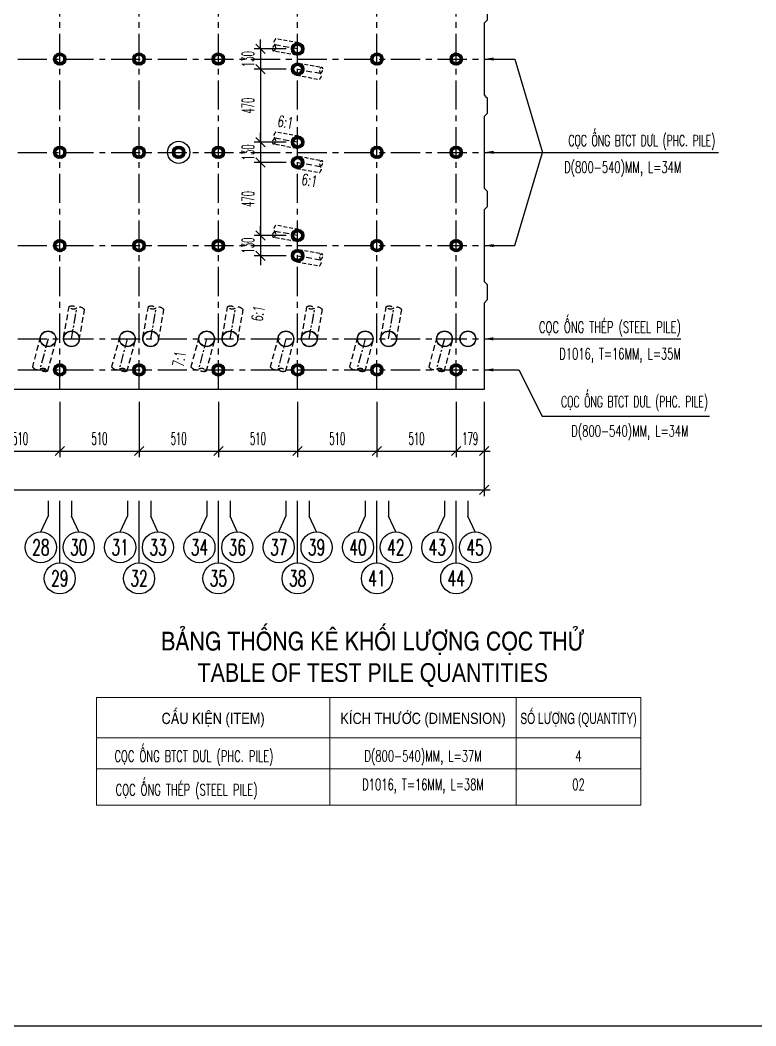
# Model space of a CAD drawing. Extents: x -687 to 941179, y -259 to 135874.
# Drawn here: x 781684 to 786416, y 108166 to 114637 of the extents above; entities that cross this region are included whole.
import ezdxf
from ezdxf.enums import TextEntityAlignment as Align

# ---------------------------------------------------------------- set-up
doc = ezdxf.new("R2010")
doc.units = 0
doc.header["$MEASUREMENT"] = 0
doc.header["$PDMODE"] = 3
doc.linetypes.add('CENTER', pattern=[2, 1.25, -0.25, 0.25, -0.25])
doc.linetypes.add('HIDDEN', pattern=[0.375, 0.25, -0.125])
doc.layers.get('0').update_dxf_attribs({"color": 6, "linetype": 'CONTINUOUS'})
doc.layers.get('DEFPOINTS').update_dxf_attribs({"linetype": 'CONTINUOUS'})
for name, color, linetype in [('Coc', 6, 'CONTINUOUS'), ('Hatch', 8, 'CONTINUOUS'), ('Khung', 1, 'CONTINUOUS'), ('Kich thuoc', 2, 'CONTINUOUS'), ('Net tim', 6, 'CONTINUOUS'), ('Net vang', 2, 'CONTINUOUS'), ('STT', 4, 'CONTINUOUS'), ('Text', 4, 'CONTINUOUS'), ('Tim', 8, 'CENTER'), ('vien', 3, 'CONTINUOUS')]:
    doc.layers.add(name, color=color, linetype=linetype)
doc.styles.add('Kichthuoc', font='romans.shx', dxfattribs={"width": 0.5})
doc.styles.get("Standard").update_dxf_attribs({"font": 'vnsimpleh.shx', "width": 0.65})
doc.styles.add('Ten', font='Vharialn.ttf')
doc.styles.add('thuong', font='vnsimple.shx', dxfattribs={"width": 0.7})
doc.dimstyles.new('Dim 400', dxfattribs={"dimscale": 400, "dimtxt": 0.2, "dimasz": 0.15, "dimexe": 0.1, "dimexo": 0.2, "dimgap": 0.1, "dimtad": 1, "dimdec": 0, "dimlfac": -1, "dimzin": 0, "dimdsep": 46, "dimtxsty": 'Kichthuoc', "dimblk": 'OBLIQUE', "dimcen": 0.1, "dimdle": 0.1, "dimclrd": 2, "dimclre": 2, "dimclrt": 4, "dimadec": 0, "dimazin": 0, "dimtfac": 1, "dimtdec": 0, "dimtix": 1, "dimtmove": 2, "dimatfit": 3, "dimfxl": 1, "dimtolj": 1, "dimtzin": 0, "dimarcsym": 0})
doc.dimstyles.new('Le 400', dxfattribs={"dimscale": 400, "dimtxt": 0.2, "dimasz": 0.15, "dimexe": 0.1, "dimexo": 0.2, "dimgap": 0.1, "dimtad": 1, "dimdec": 0, "dimzin": 0, "dimdsep": 46, "dimtxsty": 'Kichthuoc', "dimblk": 'ARCHTICK', "dimcen": 0, "dimdle": 0.1, "dimclrd": 4, "dimclre": 4, "dimclrt": 256, "dimadec": 0, "dimazin": 0, "dimtfac": 1, "dimtdec": 0, "dimtix": 1, "dimtmove": 2, "dimatfit": 3, "dimfxl": 1, "dimtolj": 1, "dimtzin": 0, "dimarcsym": 0})

# ---------------------------------------------------------------- blocks, each defined once
blk = doc.blocks.new('_Oblique')
at = {"color": 0, "linetype": 'ByBlock', "lineweight": -2}
blk.add_line((-0.5, -0.5), (0.5, 0.5), dxfattribs=at)
blk = doc.blocks.new('*D485')
at = {"layer": 'DEFPOINTS', "color": 0}
for p in [(777169.2, 112261.1), (784668.2, 112261.1), (784668.2, 111614.5)]:
    blk.add_point(p, dxfattribs=at)
at = {"layer": 'Kich thuoc', "color": 2, "lineweight": -2}
for p, q in [((777169.2, 112181.1), (777169.2, 111574.5)), ((784668.2, 112181.1), (784668.2, 111574.5)), ((777129.2, 111614.5), (784708.2, 111614.5))]:
    blk.add_line(p, q, dxfattribs=at)
at = {"layer": 'Kich thuoc', "color": 2, "lineweight": -2, "xscale": 60, "yscale": 60, "zscale": 60, "rotation": 180}
blk.add_blockref('_Oblique', (777169.2, 111614.5), dxfattribs=at)
at = {"layer": 'Kich thuoc', "color": 2, "lineweight": -2, "xscale": 60, "yscale": 60, "zscale": 60}
blk.add_blockref('_Oblique', (784668.2, 111614.5), dxfattribs=at)
at = {"layer": 'Kich thuoc', "color": 4, "insert": (780918.7, 111694.5), "char_height": 80, "attachment_point": 5, "style": 'Kichthuoc'}
blk.add_mtext('\\A1;7499', dxfattribs=at)
blk = doc.blocks.new('*D486')
at = {"layer": 'DEFPOINTS', "color": 0}
for p in [(782449.2, 112261.1), (782959.2, 112261.1), (782959.2, 111864.5)]:
    blk.add_point(p, dxfattribs=at)
at = {"layer": 'Kich thuoc', "color": 2, "lineweight": -2}
for p, q in [((782449.2, 112181.1), (782449.2, 111824.5)), ((782959.2, 112181.1), (782959.2, 111824.5)), ((782409.2, 111864.5), (782999.2, 111864.5))]:
    blk.add_line(p, q, dxfattribs=at)
at = {"layer": 'Kich thuoc', "color": 2, "lineweight": -2, "xscale": 60, "yscale": 60, "zscale": 60, "rotation": 180}
blk.add_blockref('_Oblique', (782449.2, 111864.5), dxfattribs=at)
at = {"layer": 'Kich thuoc', "color": 2, "lineweight": -2, "xscale": 60, "yscale": 60, "zscale": 60}
blk.add_blockref('_Oblique', (782959.2, 111864.5), dxfattribs=at)
at = {"layer": 'Kich thuoc', "color": 4, "insert": (782704.2, 111944.5), "char_height": 80, "attachment_point": 5, "style": 'Kichthuoc'}
blk.add_mtext('\\A1;510', dxfattribs=at)
blk = doc.blocks.new('*D487')
at = {"layer": 'DEFPOINTS', "color": 0}
for p in [(782959.2, 112261.1), (783469.2, 112261.1), (783469.2, 111864.5)]:
    blk.add_point(p, dxfattribs=at)
at = {"layer": 'Kich thuoc', "color": 2, "lineweight": -2}
for p, q in [((782959.2, 112181.1), (782959.2, 111824.5)), ((783469.2, 112181.1), (783469.2, 111824.5)), ((782919.2, 111864.5), (783509.2, 111864.5))]:
    blk.add_line(p, q, dxfattribs=at)
at = {"layer": 'Kich thuoc', "color": 2, "lineweight": -2, "xscale": 60, "yscale": 60, "zscale": 60, "rotation": 180}
blk.add_blockref('_Oblique', (782959.2, 111864.5), dxfattribs=at)
at = {"layer": 'Kich thuoc', "color": 2, "lineweight": -2, "xscale": 60, "yscale": 60, "zscale": 60}
blk.add_blockref('_Oblique', (783469.2, 111864.5), dxfattribs=at)
at = {"layer": 'Kich thuoc', "color": 4, "insert": (783214.2, 111944.5), "char_height": 80, "attachment_point": 5, "style": 'Kichthuoc'}
blk.add_mtext('\\A1;510', dxfattribs=at)
blk = doc.blocks.new('*D488')
at = {"layer": 'DEFPOINTS', "color": 0}
for p in [(783469.2, 112261.1), (783979.2, 112261.1), (783979.2, 111864.5)]:
    blk.add_point(p, dxfattribs=at)
at = {"layer": 'Kich thuoc', "color": 2, "lineweight": -2}
for p, q in [((783469.2, 112181.1), (783469.2, 111824.5)), ((783979.2, 112181.1), (783979.2, 111824.5)), ((783429.2, 111864.5), (784019.2, 111864.5))]:
    blk.add_line(p, q, dxfattribs=at)
at = {"layer": 'Kich thuoc', "color": 2, "lineweight": -2, "xscale": 60, "yscale": 60, "zscale": 60, "rotation": 180}
blk.add_blockref('_Oblique', (783469.2, 111864.5), dxfattribs=at)
at = {"layer": 'Kich thuoc', "color": 2, "lineweight": -2, "xscale": 60, "yscale": 60, "zscale": 60}
blk.add_blockref('_Oblique', (783979.2, 111864.5), dxfattribs=at)
at = {"layer": 'Kich thuoc', "color": 4, "insert": (783724.2, 111944.5), "char_height": 80, "attachment_point": 5, "style": 'Kichthuoc'}
blk.add_mtext('\\A1;510', dxfattribs=at)
blk = doc.blocks.new('*D489')
at = {"layer": 'DEFPOINTS', "color": 0}
for p in [(783979.2, 112261.1), (784489.2, 112261.1), (784489.2, 111864.5)]:
    blk.add_point(p, dxfattribs=at)
at = {"layer": 'Kich thuoc', "color": 2, "lineweight": -2}
for p, q in [((783979.2, 112181.1), (783979.2, 111824.5)), ((784489.2, 112181.1), (784489.2, 111824.5)), ((783939.2, 111864.5), (784529.2, 111864.5))]:
    blk.add_line(p, q, dxfattribs=at)
at = {"layer": 'Kich thuoc', "color": 2, "lineweight": -2, "xscale": 60, "yscale": 60, "zscale": 60, "rotation": 180}
blk.add_blockref('_Oblique', (783979.2, 111864.5), dxfattribs=at)
at = {"layer": 'Kich thuoc', "color": 2, "lineweight": -2, "xscale": 60, "yscale": 60, "zscale": 60}
blk.add_blockref('_Oblique', (784489.2, 111864.5), dxfattribs=at)
at = {"layer": 'Kich thuoc', "color": 4, "insert": (784234.2, 111944.5), "char_height": 80, "attachment_point": 5, "style": 'Kichthuoc'}
blk.add_mtext('\\A1;510', dxfattribs=at)
blk = doc.blocks.new('*D490')
at = {"layer": 'DEFPOINTS', "color": 0}
for p in [(784489.2, 112261.1), (784668.2, 112261.1), (784668.2, 111864.5)]:
    blk.add_point(p, dxfattribs=at)
at = {"layer": 'Kich thuoc', "color": 2, "lineweight": -2}
for p, q in [((784489.2, 112181.1), (784489.2, 111824.5)), ((784668.2, 112181.1), (784668.2, 111824.5)), ((784449.2, 111864.5), (784708.2, 111864.5))]:
    blk.add_line(p, q, dxfattribs=at)
at = {"layer": 'Kich thuoc', "color": 2, "lineweight": -2, "xscale": 60, "yscale": 60, "zscale": 60, "rotation": 180}
blk.add_blockref('_Oblique', (784489.2, 111864.5), dxfattribs=at)
at = {"layer": 'Kich thuoc', "color": 2, "lineweight": -2, "xscale": 60, "yscale": 60, "zscale": 60}
blk.add_blockref('_Oblique', (784668.2, 111864.5), dxfattribs=at)
at = {"layer": 'Kich thuoc', "color": 4, "insert": (784578.7, 111944.5), "char_height": 80, "attachment_point": 5, "style": 'Kichthuoc'}
blk.add_mtext('\\A1;179', dxfattribs=at)
blk = doc.blocks.new('*D491')
at = {"layer": 'DEFPOINTS', "color": 0}
for p in [(781939.2, 112261.1), (782449.2, 112261.1), (782449.2, 111864.5)]:
    blk.add_point(p, dxfattribs=at)
at = {"layer": 'Kich thuoc', "color": 2, "lineweight": -2}
for p, q in [((781939.2, 112181.1), (781939.2, 111824.5)), ((782449.2, 112181.1), (782449.2, 111824.5)), ((781899.2, 111864.5), (782489.2, 111864.5))]:
    blk.add_line(p, q, dxfattribs=at)
at = {"layer": 'Kich thuoc', "color": 2, "lineweight": -2, "xscale": 60, "yscale": 60, "zscale": 60, "rotation": 180}
blk.add_blockref('_Oblique', (781939.2, 111864.5), dxfattribs=at)
at = {"layer": 'Kich thuoc', "color": 2, "lineweight": -2, "xscale": 60, "yscale": 60, "zscale": 60}
blk.add_blockref('_Oblique', (782449.2, 111864.5), dxfattribs=at)
at = {"layer": 'Kich thuoc', "color": 4, "insert": (782194.2, 111944.5), "char_height": 80, "attachment_point": 5, "style": 'Kichthuoc'}
blk.add_mtext('\\A1;510', dxfattribs=at)
blk = doc.blocks.new('*D492')
at = {"layer": 'DEFPOINTS', "color": 0}
for p in [(781429.2, 112261.1), (781939.2, 112261.1), (781939.2, 111864.5)]:
    blk.add_point(p, dxfattribs=at)
at = {"layer": 'Kich thuoc', "color": 2, "lineweight": -2}
for p, q in [((781429.2, 112181.1), (781429.2, 111824.5)), ((781939.2, 112181.1), (781939.2, 111824.5)), ((781389.2, 111864.5), (781979.2, 111864.5))]:
    blk.add_line(p, q, dxfattribs=at)
at = {"layer": 'Kich thuoc', "color": 2, "lineweight": -2, "xscale": 60, "yscale": 60, "zscale": 60, "rotation": 180}
blk.add_blockref('_Oblique', (781429.2, 111864.5), dxfattribs=at)
at = {"layer": 'Kich thuoc', "color": 2, "lineweight": -2, "xscale": 60, "yscale": 60, "zscale": 60}
blk.add_blockref('_Oblique', (781939.2, 111864.5), dxfattribs=at)
at = {"layer": 'Kich thuoc', "color": 4, "insert": (781684.2, 111944.5), "char_height": 80, "attachment_point": 5, "style": 'Kichthuoc'}
blk.add_mtext('\\A1;510', dxfattribs=at)
blk = doc.blocks.new('Coc ong D800')
at = {"layer": 'Hatch'}
h = blk.add_hatch(dxfattribs=at)
h.set_pattern_fill('ANSI31', color=256, scale=50, style=0)
h.set_pattern_definition([(45, (-821332.725, -122845.077), (-4.419417382, 4.419417382), [])])
h.paths.add_polyline_path([(-40, 0, 1), (40, 0, 1)])
h.paths.add_polyline_path([(25, 0, -1), (-25, 0, -1)], flags=16)
at = {"layer": 'Coc'}
blk.add_circle((0, 0), 40, dxfattribs=at)
at = {"layer": 'Net vang'}
blk.add_circle((0, 0), 25, dxfattribs=at)
blk = doc.blocks.new('Coc ong D800 xien')
at = {"layer": 'Coc', "color": 181, "linetype": 'HIDDEN', "ltscale": 100}
for p, q in [((-40, 0), (-40, -150)), ((40, 0), (40, -150))]:
    blk.add_line(p, q, dxfattribs=at)
blk.add_open_spline([(-40, -150), (-33.3, -154), (-20, -162.1), (1.2, -150), (17.3, -137.9), (51.1, -150), (17.5, -162.1), (6.2, -154.1), (0.4, -150)], degree=3, knots=[0, 0, 0, 0, 21.755068, 43.510137, 65.265205, 86.282944, 107.300682, 129.055751, 129.055751, 129.055751, 129.055751], dxfattribs=at)
at = {"layer": 'Tim', "linetype": 'HIDDEN', "ltscale": 150}
blk.add_line((0, 0), (0, -150), dxfattribs=at)
at = {"layer": 'Coc'}
blk.add_blockref('Coc ong D800', (0, 0), dxfattribs=at)
blk = doc.blocks.new('_ArchTick')
at = {"color": 0, "linetype": 'ByBlock', "const_width": 0.15}
blk.add_lwpolyline([(-0.5, -0.5), (0.5, 0.5)], dxfattribs=at)
blk = doc.blocks.new('Coc thep D1000 xien')
at = {"layer": 'Coc', "color": 181, "linetype": 'HIDDEN', "ltscale": 150}
for p, q in [((-50, 8.8), (-84.8, -188.1)), ((50, -8.8), (15.3, -205.8))]:
    blk.add_line(p, q, dxfattribs=at)
at = {"layer": 'Coc'}
blk.add_circle((0, 0), 50.8, dxfattribs=at)
at = {"layer": 'Coc', "color": 7}
blk.add_circle((0, 0), 49.2, dxfattribs=at)
at = {"layer": 'Coc', "color": 181, "linetype": 'HIDDEN', "ltscale": 150}
blk.add_open_spline([(-84.8, -188.1), (-77.3, -194.7), (-62.4, -207.7), (-33.2, -197.3), (-10.4, -185.6), (29.2, -208.2), (-15.5, -216), (-27.9, -203.4), (-34.2, -197)], degree=3, knots=[0, 0, 0, 0, 27.628937, 55.257873, 82.88681, 109.579338, 136.271866, 163.900803, 163.900803, 163.900803, 163.900803], dxfattribs=at)
at = {"layer": 'Tim', "ltscale": 50}
blk.add_line((0, 0), (-34.7, -197), dxfattribs=at)
blk = doc.blocks.new('*D470')
at = {"layer": 'DEFPOINTS', "color": 0}
for p in [(783475.5, 114451.1), (783229.9, 114321.1), (783475.5, 114321.1)]:
    blk.add_point(p, dxfattribs=at)
at = {"layer": 'Kich thuoc', "color": 2, "lineweight": -2}
for p, q in [((783229.9, 114451.1), (783229.9, 114511.1)), ((783395.5, 114451.1), (783189.9, 114451.1)), ((783229.9, 114451.1), (783229.9, 114321.1)), ((783395.5, 114321.1), (783189.9, 114321.1)), ((783229.9, 114321.1), (783229.9, 114261.1))]:
    blk.add_line(p, q, dxfattribs=at)
at = {"layer": 'Kich thuoc', "color": 2, "lineweight": -2, "xscale": 60, "yscale": 60, "zscale": 60}
for p, rotation in [((783229.9, 114451.1), 270), ((783229.9, 114321.1), 90)]:
    blk.add_blockref('_Oblique', p, dxfattribs=dict(at, rotation=rotation))
at = {"layer": 'Kich thuoc', "color": 4, "insert": (783149.9, 114386.1), "char_height": 80, "attachment_point": 5, "rotation": 90, "style": 'Kichthuoc'}
blk.add_mtext('\\A1;130', dxfattribs=at)
blk = doc.blocks.new('*D471')
at = {"layer": 'DEFPOINTS', "color": 0}
for p in [(783475.5, 114321.1), (783229.9, 113851.1), (783475.5, 113851.1)]:
    blk.add_point(p, dxfattribs=at)
at = {"layer": 'Kich thuoc', "color": 2, "lineweight": -2}
for p, q in [((783229.9, 114361.1), (783229.9, 113811.1)), ((783395.5, 114321.1), (783189.9, 114321.1)), ((783395.5, 113851.1), (783189.9, 113851.1))]:
    blk.add_line(p, q, dxfattribs=at)
at = {"layer": 'Kich thuoc', "color": 2, "lineweight": -2, "xscale": 60, "yscale": 60, "zscale": 60}
for p, rotation in [((783229.9, 114321.1), 90), ((783229.9, 113851.1), 270)]:
    blk.add_blockref('_Oblique', p, dxfattribs=dict(at, rotation=rotation))
at = {"layer": 'Kich thuoc', "color": 4, "insert": (783149.9, 114086.1), "char_height": 80, "attachment_point": 5, "rotation": 90, "style": 'Kichthuoc'}
blk.add_mtext('\\A1;470', dxfattribs=at)
blk = doc.blocks.new('*D472')
at = {"layer": 'DEFPOINTS', "color": 0}
for p in [(783475.5, 113851.1), (783229.9, 113721.1), (783475.5, 113721.1)]:
    blk.add_point(p, dxfattribs=at)
at = {"layer": 'Kich thuoc', "color": 2, "lineweight": -2}
for p, q in [((783229.9, 113851.1), (783229.9, 113911.1)), ((783395.5, 113851.1), (783189.9, 113851.1)), ((783229.9, 113851.1), (783229.9, 113721.1)), ((783395.5, 113721.1), (783189.9, 113721.1)), ((783229.9, 113721.1), (783229.9, 113661.1))]:
    blk.add_line(p, q, dxfattribs=at)
at = {"layer": 'Kich thuoc', "color": 2, "lineweight": -2, "xscale": 60, "yscale": 60, "zscale": 60}
for p, rotation in [((783229.9, 113851.1), 270), ((783229.9, 113721.1), 90)]:
    blk.add_blockref('_Oblique', p, dxfattribs=dict(at, rotation=rotation))
at = {"layer": 'Kich thuoc', "color": 4, "insert": (783149.9, 113786.1), "char_height": 80, "attachment_point": 5, "rotation": 90, "style": 'Kichthuoc'}
blk.add_mtext('\\A1;130', dxfattribs=at)
blk = doc.blocks.new('*D473')
at = {"layer": 'DEFPOINTS', "color": 0}
for p in [(783475.5, 113721.1), (783229.9, 113251.1), (783475.5, 113251.1)]:
    blk.add_point(p, dxfattribs=at)
at = {"layer": 'Kich thuoc', "color": 2, "lineweight": -2}
for p, q in [((783229.9, 113761.1), (783229.9, 113211.1)), ((783395.5, 113721.1), (783189.9, 113721.1)), ((783395.5, 113251.1), (783189.9, 113251.1))]:
    blk.add_line(p, q, dxfattribs=at)
at = {"layer": 'Kich thuoc', "color": 2, "lineweight": -2, "xscale": 60, "yscale": 60, "zscale": 60}
for p, rotation in [((783229.9, 113721.1), 90), ((783229.9, 113251.1), 270)]:
    blk.add_blockref('_Oblique', p, dxfattribs=dict(at, rotation=rotation))
at = {"layer": 'Kich thuoc', "color": 4, "insert": (783149.9, 113486.1), "char_height": 80, "attachment_point": 5, "rotation": 90, "style": 'Kichthuoc'}
blk.add_mtext('\\A1;470', dxfattribs=at)
blk = doc.blocks.new('*D474')
at = {"layer": 'DEFPOINTS', "color": 0}
for p in [(783475.5, 113251.1), (783229.9, 113121.1), (783475.5, 113121.1)]:
    blk.add_point(p, dxfattribs=at)
at = {"layer": 'Kich thuoc', "color": 2, "lineweight": -2}
for p, q in [((783229.9, 113251.1), (783229.9, 113311.1)), ((783395.5, 113251.1), (783189.9, 113251.1)), ((783229.9, 113251.1), (783229.9, 113121.1)), ((783395.5, 113121.1), (783189.9, 113121.1)), ((783229.9, 113121.1), (783229.9, 113061.1))]:
    blk.add_line(p, q, dxfattribs=at)
at = {"layer": 'Kich thuoc', "color": 2, "lineweight": -2, "xscale": 60, "yscale": 60, "zscale": 60}
for p, rotation in [((783229.9, 113251.1), 270), ((783229.9, 113121.1), 90)]:
    blk.add_blockref('_Oblique', p, dxfattribs=dict(at, rotation=rotation))
at = {"layer": 'Kich thuoc', "color": 4, "insert": (783149.9, 113186.1), "char_height": 80, "attachment_point": 5, "rotation": 90, "style": 'Kichthuoc'}
blk.add_mtext('\\A1;130', dxfattribs=at)

msp = doc.modelspace()

# ---------------------------------------------------------------- linework, layer by layer
at = {"layer": 'Coc'}
msp.add_circle((784564.2, 112586.1), 50.8, dxfattribs=at)
at = {"layer": 'DEFPOINTS'}
msp.add_lwpolyline([(773179.2, 108165.8), (789979.2, 108165.8), (789979.2, 120045.8), (773179.2, 120045.8)], close=True, dxfattribs=at)
at = {"layer": 'Khung', "lineweight": 0}
for p, q in [((782175.7, 109586), (782175.7, 110279.3)), ((782175.7, 110279.3), (785675.7, 110279.3)), ((785675.7, 109586), (785675.7, 110279.3)), ((782175.7, 110019), (785675.7, 110019)), ((782175.7, 109586), (785675.7, 109586)), ((783675.7, 109586), (785675.7, 109586))]:
    msp.add_line(p, q, dxfattribs=at)
at = {"layer": 'Khung'}
msp.add_lwpolyline([(784688.2, 114736.1), (784688.2, 114636.1), (784668.2, 114616.1), (784668.2, 114156.1), (784678.2, 114146.1), (784688.2, 114136.1), (784688.2, 114036.1), (784678.2, 114026.1), (784668.2, 114016.1), (784668.2, 113556.1), (784688.2, 113536.1), (784688.2, 113436.1), (784668.2, 113416.1), (784668.2, 113356.1), (784668.2, 113356.1), (784668.2, 113356.1), (784668.2, 113256.1), (784668.2, 113216.1), (784668.2, 113216.1), (784668.2, 112956.1), (784688.2, 112936.1), (784688.2, 112836.1), (784668.2, 112816.1), (784668.2, 112261.1), (777169.2, 112261.1)], dxfattribs=at)
at = {"layer": 'Net vang'}
for p in [(784866.8, 114386.1), (784866.8, 113786.1)]:
    msp.add_line(p, (785045.1, 113786.1), dxfattribs=at)
for centre, radius in [((782704.2, 113786.1), 71.9), ((784564.2, 112586.1), 49.2)]:
    msp.add_circle(centre, radius, dxfattribs=at)
at = {"layer": 'STT'}
for p, q in [((781864.2, 111544.7), (781864.2, 111444.7)), ((781939.2, 111144.7), (781939.2, 111544.7)), ((782014.2, 111544.7), (782014.2, 111444.7)), ((782374.2, 111544.7), (782374.2, 111444.7)), ((782449.2, 111144.7), (782449.2, 111544.7)), ((782524.2, 111544.7), (782524.2, 111444.7)), ((782884.2, 111544.7), (782884.2, 111444.7)), ((782959.2, 111144.7), (782959.2, 111544.7)), ((783034.2, 111544.7), (783034.2, 111444.7)), ((783394.2, 111544.7), (783394.2, 111444.7)), ((783469.2, 111144.7), (783469.2, 111544.7)), ((783544.2, 111544.7), (783544.2, 111444.7)), ((783904.2, 111544.7), (783904.2, 111444.7)), ((783979.2, 111144.7), (783979.2, 111544.7)), ((784054.2, 111544.7), (784054.2, 111444.7)), ((784414.2, 111544.7), (784414.2, 111444.7)), ((784489.2, 111144.7), (784489.2, 111544.7)), ((784564.2, 111544.7), (784564.2, 111444.7)), ((781817.6, 111344.7), (781864.2, 111444.7)), ((782060.9, 111344.7), (782014.2, 111444.7)), ((782327.6, 111344.7), (782374.2, 111444.7)), ((782570.9, 111344.7), (782524.2, 111444.7)), ((782837.6, 111344.7), (782884.2, 111444.7)), ((783080.9, 111344.7), (783034.2, 111444.7)), ((783347.6, 111344.7), (783394.2, 111444.7)), ((783590.9, 111344.7), (783544.2, 111444.7)), ((783857.6, 111344.7), (783904.2, 111444.7)), ((784100.9, 111344.7), (784054.2, 111444.7)), ((784367.6, 111344.7), (784414.2, 111444.7)), ((784610.9, 111344.7), (784564.2, 111444.7))]:
    msp.add_line(p, q, dxfattribs=at)
for centre in [(781817.6, 111244.7), (782060.9, 111244.7), (782327.6, 111244.7), (782570.9, 111244.7), (782837.6, 111244.7), (783080.9, 111244.7), (783347.6, 111244.7), (783590.9, 111244.7), (783857.6, 111244.7), (784100.9, 111244.7), (784367.6, 111244.7), (784610.9, 111244.7), (781939.2, 111044.7), (782449.2, 111044.7), (782959.2, 111044.7), (783469.2, 111044.7), (783979.2, 111044.7), (784489.2, 111044.7)]:
    msp.add_circle(centre, 100, dxfattribs=at)
at = {"layer": 'Tim', "ltscale": 150}
for p, q in [((781939.2, 112261.1), (781939.2, 117261.1)), ((782449.2, 112261.1), (782449.2, 117261.1)), ((782959.2, 112261.1), (782959.2, 117261.1)), ((783469.2, 112261.1), (783469.2, 117261.1)), ((783979.2, 112261.1), (783979.2, 117261.1)), ((784489.2, 112261.1), (784489.2, 117261.1)), ((777169.2, 114386.1), (784669.2, 114386.1)), ((777169.2, 113786.1), (784668.2, 113786.1)), ((777169.2, 113186.1), (784668.2, 113186.1)), ((777169.2, 112586.1), (784668.2, 112586.1)), ((777169.2, 112386.1), (784669.2, 112386.1))]:
    msp.add_line(p, q, dxfattribs=at)
at = {"layer": 'vien', "lineweight": 0}
for p, q in [((783675.7, 109586), (783675.7, 110279.3)), ((784875.7, 109586), (784875.7, 110279.3))]:
    msp.add_line(p, q, dxfattribs=at)
at = {"layer": 'vien', "color": 2, "lineweight": 0}
msp.add_line((782175.7, 109819), (785675.7, 109819), dxfattribs=at)

# ---------------------------------------------------------------- block references
at = {"layer": 'Coc'}
for name, p, rotation in [('Coc ong D800 xien', (783469.2, 114451.1), 260.0000000012113), ('Coc ong D800 xien', (783469.2, 114321.1), 80.00000000121167), ('Coc ong D800 xien', (783469.2, 113851.1), 260.0000000012117), ('Coc ong D800 xien', (783469.2, 113721.1), 80.00000000121167), ('Coc ong D800 xien', (783469.2, 113251.1), 260.0000000012117), ('Coc ong D800 xien', (783469.2, 113121.1), 80.0000000012113), ('Coc thep D1000 xien', (782014.2, 112586.1), 180), ('Coc thep D1000 xien', (782524.2, 112586.1), 180), ('Coc thep D1000 xien', (783034.2, 112586.1), 180), ('Coc thep D1000 xien', (783544.2, 112586.1), 180), ('Coc thep D1000 xien', (784054.2, 112586.1), 180), ('Coc thep D1000 xien', (781863.7, 112586.1), 355.0000000001273), ('Coc thep D1000 xien', (782373.7, 112586.1), 355.0000000001278), ('Coc thep D1000 xien', (782883.7, 112586.1), 355.0000000001278), ('Coc thep D1000 xien', (783393.7, 112586.1), 355.0000000001278), ('Coc thep D1000 xien', (783903.7, 112586.1), 355.0000000001278), ('Coc thep D1000 xien', (784413.7, 112586.1), 355.0000000001277)]:
    msp.add_blockref(name, p, dxfattribs=dict(at, rotation=rotation))
for p in [(781939.2, 114386.1), (782449.2, 114386.1), (782959.2, 114386.1), (783979.2, 114386.1), (784489.2, 114386.1), (781939.2, 113786.1), (782449.2, 113786.1), (782704.2, 113786.1), (782959.2, 113786.1), (783979.2, 113786.1), (784489.2, 113786.1), (781939.2, 113186.1), (782449.2, 113186.1), (782959.2, 113186.1), (783979.2, 113186.1), (784489.2, 113186.1), (781939.2, 112386.1), (782449.2, 112386.1), (782959.2, 112386.1), (783469.2, 112386.1), (783979.2, 112386.1), (784489.2, 112386.1)]:
    msp.add_blockref('Coc ong D800', p, dxfattribs=at)

# ---------------------------------------------------------------- texts
at = {"layer": 'Net tim', "style": 'thuong', "width": 0.65}
for s, p in [('30', (782060.9, 111244.7)), ('33', (782570.9, 111244.7)), ('36', (783080.9, 111244.7)), ('39', (783590.9, 111244.7)), ('42', (784100.9, 111244.7)), ('45', (784610.9, 111244.7))]:
    msp.add_text(s, height=100, dxfattribs=at).set_placement(p, align=Align.MIDDLE)
at = {"layer": 'Net vang', "style": 'thuong', "width": 0.65}
for s, p in [('28', (781817.6, 111244.7)), ('31', (782327.6, 111244.7)), ('34', (782837.6, 111244.7)), ('37', (783347.6, 111244.7)), ('40', (783857.6, 111244.7)), ('43', (784367.6, 111244.7))]:
    msp.add_text(s, height=100, dxfattribs=at).set_placement(p, align=Align.MIDDLE)
at = {"layer": 'STT', "style": 'thuong', "width": 0.65}
for s, p in [('29', (781939.2, 111044.7)), ('32', (782449.2, 111044.7)), ('35', (782959.2, 111044.7)), ('38', (783469.2, 111044.7)), ('41', (783979.2, 111044.7)), ('44', (784489.2, 111044.7))]:
    msp.add_text(s, height=100, dxfattribs=at).set_placement(p, align=Align.MIDDLE)
at = {"layer": 'Text', "width": 0.65}
for s, rotation, p in [('6:1', 350, (783385.2, 113945.1)), ('6:1', 350, (783539.4, 113570.5)), ('6:1', 80, (783250.2, 112743)), ('7:1', 80, (782742.7, 112450.6))]:
    msp.add_text(s, height=72, rotation=rotation, dxfattribs=at).set_placement(p, align=Align.CENTER)
at = {"layer": 'Text'}
for s, width, p in [('cäc èng btct d\xadl (phc. pile)', 0.6, (786155.3, 113825.6)), ('d(800-540)mm, l=34m', 0.65, (785937.3, 113654.1)), ('cäc èng thÐp (steel pile)', 0.65, (785934.3, 112625.6)), ('d1016, t=16mm, l=35m', 0.65, (785934.3, 112454.1)), ('cäc èng btct d\xadl (phc. pile)', 0.6, (786108.1, 112145.8)), ('d(800-540)mm, l=34m', 0.65, (785983.6, 111957.6))]:
    msp.add_text(s, height=72, dxfattribs=dict(at, width=width)).set_placement(p, align=Align.RIGHT)
at = {"layer": 'Text', "style": 'Ten'}
for s, p in [('b¶ng thèng kª khèi l\xadîng cäc thö', (783952.5, 110581.6)), ('table of test pile quantities', (783952.5, 110379.3))]:
    msp.add_text(s, height=120, dxfattribs=at).set_placement(p, align=Align.CENTER)
at = {"layer": 'Text', "lineweight": 0, "style": 'Ten'}
for s, p in [('CÊu kiÖn (item)', (782925.7, 110108.3)), ('KÝch th\xadíc (dimension)', (784275.7, 110108.3))]:
    msp.add_text(s, height=72, dxfattribs=at).set_placement(p, align=Align.CENTER)
at = {"layer": 'Text', "lineweight": 0, "style": 'Ten', "width": 0.8}
msp.add_text('Sè l\xadîng (quantity)', height=72, dxfattribs=at).set_placement((785275.7, 110108.3), align=Align.CENTER)
at = {"layer": 'Text', "lineweight": 0, "width": 0.65}
for s, p in [('cäc èng btct d\xadl (phc. pile) ', (782291.1, 109865.7)), ('cäc èng thÐp (steel pile)', (782298.8, 109648.4))]:
    msp.add_text(s, height=72, dxfattribs=at).set_placement(p)
for s, p in [('d(800-540)mm, l=37m', (784275.7, 109866.5)), ('4', (785275.7, 109866.5)), ('d1016, t=16mm, l=38m', (784275.7, 109683)), ('02', (785275.7, 109683))]:
    msp.add_text(s, height=72, dxfattribs=at).set_placement(p, align=Align.CENTER)

# ---------------------------------------------------------------- dimensions: what is measured, and where the dimension line sits
at = {"layer": 'Kich thuoc'}
for base, p1, p2, picture, middle in [((783229.9, 114321.1), (783475.5, 114451.1), (783475.5, 114321.1), '*D470', (783149.9, 114386.1)), ((783229.9, 113851.1), (783475.5, 114321.1), (783475.5, 113851.1), '*D471', (783149.9, 114086.1)), ((783229.9, 113721.1), (783475.5, 113851.1), (783475.5, 113721.1), '*D472', (783149.9, 113786.1)), ((783229.9, 113251.1), (783475.5, 113721.1), (783475.5, 113251.1), '*D473', (783149.9, 113486.1)), ((783229.9, 113121.1), (783475.5, 113251.1), (783475.5, 113121.1), '*D474', (783149.9, 113186.1))]:
    dim = msp.add_linear_dim(base=base, p1=p1, p2=p2, angle=90, dimstyle='Dim 400', dxfattribs=at)
    dim.commit()
    dim.dimension.update_dxf_attribs({"geometry": picture, "text_midpoint": middle})
for base, p1, p2, picture, middle in [((784668.2, 111614.5), (777169.2, 112261.1), (784668.2, 112261.1), '*D485', (780918.7, 111694.5)), ((781939.2, 111864.5), (781429.2, 112261.1), (781939.2, 112261.1), '*D492', (781684.2, 111944.5)), ((782449.2, 111864.5), (781939.2, 112261.1), (782449.2, 112261.1), '*D491', (782194.2, 111944.5)), ((782959.2, 111864.5), (782449.2, 112261.1), (782959.2, 112261.1), '*D486', (782704.2, 111944.5)), ((783469.2, 111864.5), (782959.2, 112261.1), (783469.2, 112261.1), '*D487', (783214.2, 111944.5)), ((783979.2, 111864.5), (783469.2, 112261.1), (783979.2, 112261.1), '*D488', (783724.2, 111944.5)), ((784489.2, 111864.5), (783979.2, 112261.1), (784489.2, 112261.1), '*D489', (784234.2, 111944.5)), ((784668.2, 111864.5), (784489.2, 112261.1), (784668.2, 112261.1), '*D490', (784578.7, 111944.5))]:
    dim = msp.add_linear_dim(base=base, p1=p1, p2=p2, dimstyle='Dim 400', dxfattribs=at)
    dim.commit()
    dim.dimension.update_dxf_attribs({"geometry": picture, "text_midpoint": middle})

# ---------------------------------------------------------------- leaders
for points, dimstyle, override in [([(784669.2, 114386.1), (784865.8, 114386.1)], 'Le 400', {"dimtad": 0, "dimclrd": 256}), ([(784669.2, 113786.1), (784865.8, 113786.1)], 'Le 400', {"dimtad": 0, "dimclrd": 256}), ([(784670.2, 113186.1), (784865.8, 113186.1), (785044.1, 113786.1), (786176.6, 113786.1)], 'Dim 400', {"dimgap": 0.1, "dimtad": 0}), ([(784667.2, 112586.1), (785933.3, 112586.1)], 'Le 400', {"dimtad": 0, "dimclrd": 256}), ([(784668.2, 112386.1), (784892.5, 112386.1), (785042.2, 112089.6), (786118.8, 112089.6)], 'Dim 400', {"dimgap": 0.1, "dimtad": 0})]:
    msp.add_leader(points, dimstyle=dimstyle, override=override, dxfattribs=at)

doc.saveas('drawing.dxf')
